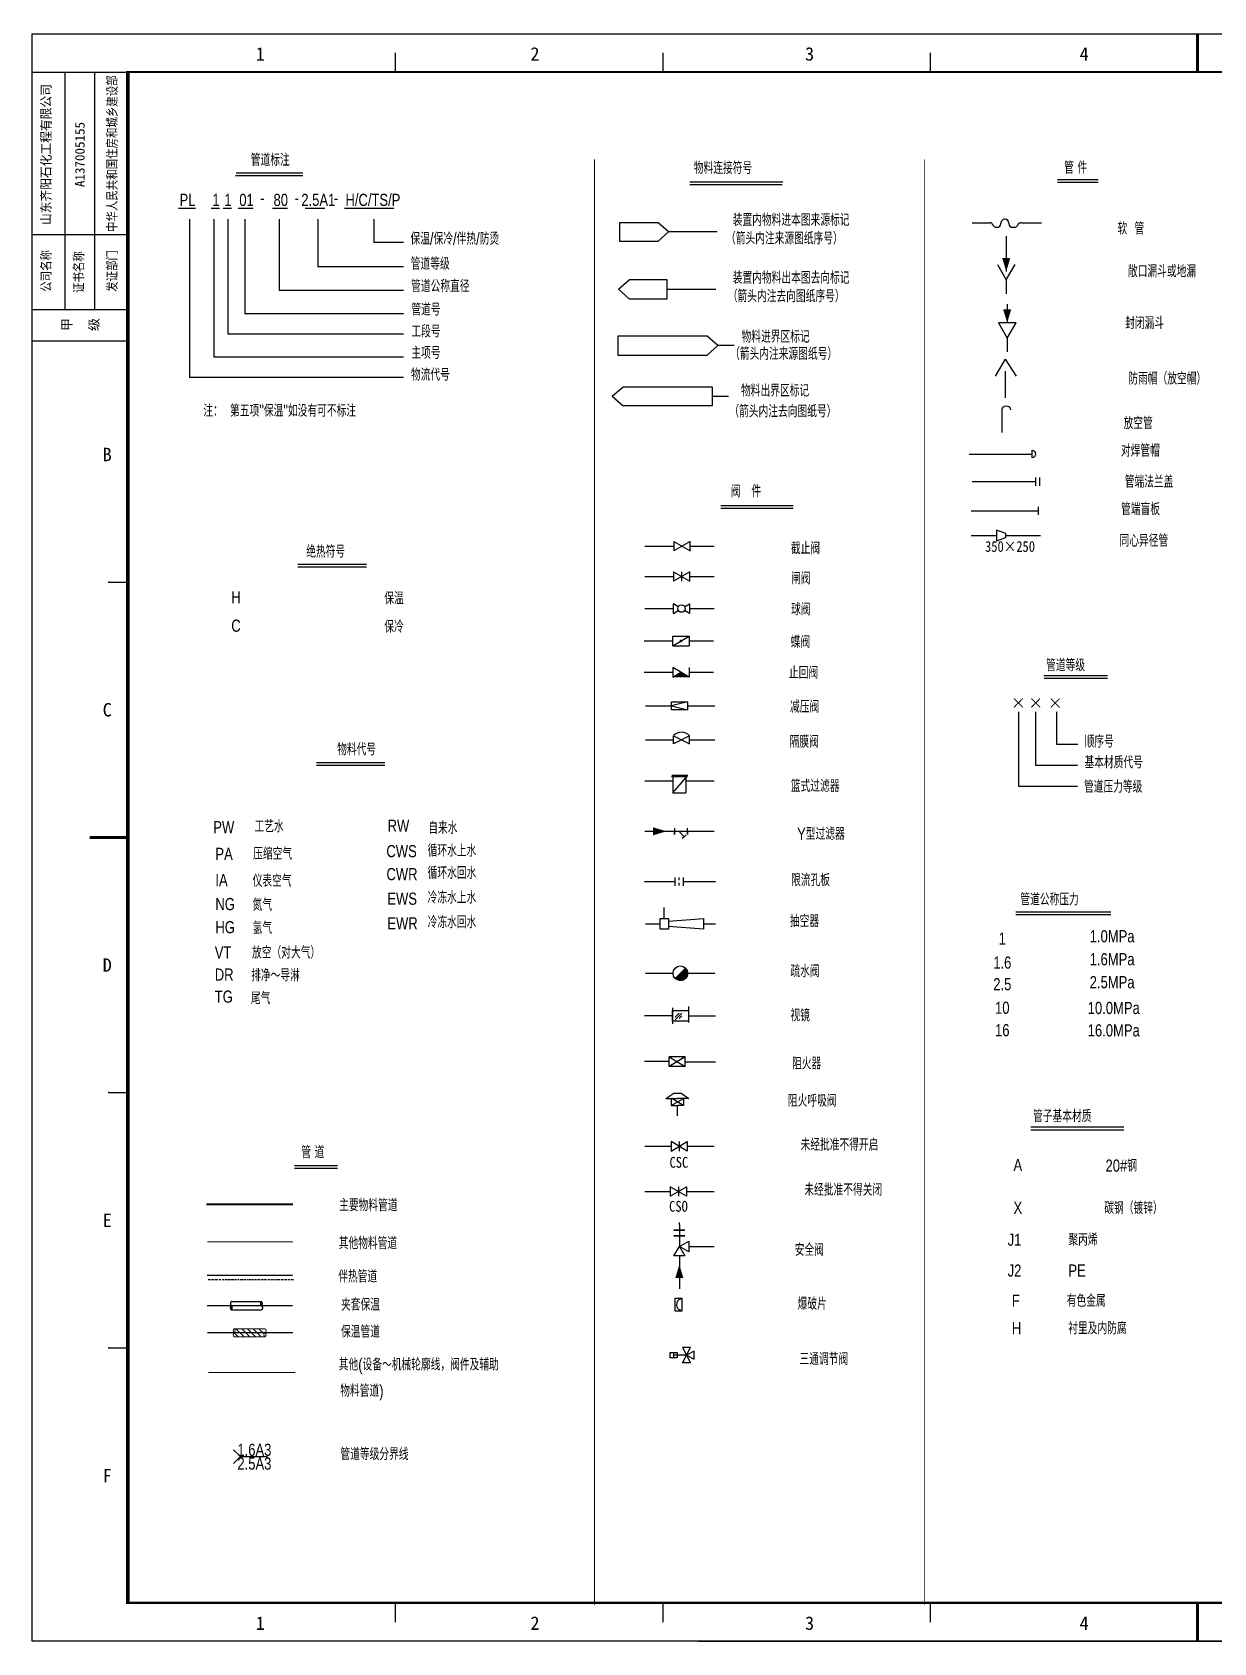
# Model space of a CAD drawing. Header units: millimetres. Extents: x 9671 to 25689, y -17516 to -2951.
# Drawn here: x 21702.5 to 22011.2, y -4564.3 to -4143.5 of the extents above; entities that cross this region are included whole.
import ezdxf
from ezdxf.enums import TextEntityAlignment as Align

# ---------------------------------------------------------------- set-up
doc = ezdxf.new("R2010")
doc.units = ezdxf.units.MM
doc.linetypes.add('HIDDEN', pattern=[0.375, 0.25, -0.125])
doc.layers.add('HL3001', color=7, linetype='Continuous')
doc.layers.add('图框', color=4, linetype='Continuous')
doc.layers.add('主管线', color=1, linetype='Continuous', lineweight=80)
doc.layers.add('其他管件保温说明等', color=7, linetype='Continuous', lineweight=15)
doc.styles.add('QSDI', font='SimSun.ttf', dxfattribs={"width": 0.8})
doc.styles.add('标准绘图汉字', font='VCADTXT1', dxfattribs={"width": 0.8, "bigfont": 'VCADHZ'})

# ---------------------------------------------------------------- blocks, each defined once
blk = doc.blocks.new('2#图框，横')
for p, q in [((7777.69, 0), (7777.69, 420)), ((7777.69, 420), (8371.69, 420)), ((7872.57, 415), (7872.57, 410)), ((7942.44, 415), (7942.44, 410)), ((8012.32, 415), (8012.32, 410)), ((7797.69, 276.67), (7802.69, 276.67)), ((7797.69, 143.33), (7802.69, 143.33)), ((7797.69, 76.67), (7802.69, 76.67)), ((7872.57, 10), (7872.57, 5)), ((7942.44, 10), (7942.44, 5)), ((8012.32, 10), (8012.32, 5)), ((8371.69, 0), (7777.69, 0)), ((7951.69, 0), (8371.69, 0))]:
    blk.add_line(p, q)
for points, const_width in [([(8082.19, 410), (8082.19, 420)], 0.8), ([(8082.19, 410), (8082.19, 420)], 0.5), ([(7802.69, 210), (7792.69, 210)], 0.8), ([(7792.69, 210), (7802.69, 210)], 0.5), ([(8082.19, 10), (8082.19, 0)], 0.8), ([(8082.19, 10), (8082.19, 0)], 0.5)]:
    blk.add_lwpolyline(points, dxfattribs=dict(const_width=const_width))
blk.add_lwpolyline([(7802.69, 10, 1, 1, 0), (7802.69, 410, 0.6, 0.6, 0), (8361.69, 410, 0.6, 0.6, 0), (8361.69, 10, 0.6, 0.6, 0)], format="xyseb", close=True)
for p in [(7797.69, 276.67), (7797.69, 210), (7797.69, 143.33), (7797.69, 76.67)]:
    blk.add_point(p)
at = {"style": 'QSDI'}
for s, p in [('1', (7836.11, 412.98)), ('2', (7907.86, 412.98)), ('3', (7979.61, 412.98)), ('4', (8051.36, 412.98)), ('B', (7796.11, 308.32)), ('C', (7796.11, 241.62)), ('D', (7796.11, 174.92)), ('E', (7796.11, 108.22)), ('F', (7796.11, 41.52)), ('1', (7836.11, 2.98)), ('2', (7907.86, 2.98)), ('3', (7979.61, 2.98)), ('4', (8051.36, 2.98))]:
    blk.add_text(s, height=3.5, dxfattribs=at).set_placement(p)
blk = doc.blocks.new('1#图框 附件栏')
for p, q in [((1378.65, 584.25), (1403.65, 584.25)), ((1387.17, 584), (1387.17, 522.12)), ((1394.92, 584), (1394.92, 522.12)), ((1403.65, 541.68), (1378.65, 541.68)), ((1403.65, 522.12), (1378.65, 522.12)), ((1378.65, 514), (1403.65, 514))]:
    blk.add_line(p, q)
blk.add_point((1403.65, 522.12))
at = {"style": 'QSDI'}
for tag, width, p in [('山东齐阳石化工程有限公司', 0.9, (1382.24, 562.69)), ('中华人民共和国住房和城乡建设部', 0.8, (1399.49, 562.92)), ('公司名称', 0.8, (1382.24, 532.28)), ('证书名称', 0.8, (1390.78, 531.97)), ('发证部门', 0.8, (1399.49, 532.28))]:
    blk.add_attdef(tag, text='', height=2.5, rotation=90, dxfattribs=dict(at, width=width)).set_placement(p, align=Align.MIDDLE_CENTER)
for tag, p in [('A237005152', (1391.09, 562.69)), ('乙', (1387.68, 518.28)), ('级', (1394.76, 518.28))]:
    blk.add_attdef(tag, text='', height=2.5, rotation=90, dxfattribs=at).set_placement(p, align=Align.MIDDLE_CENTER)
blk = doc.blocks.new('dasfhjl')
at = {"layer": '其他管件保温说明等', "linetype": 'Continuous'}
for p, q in [((28399.22, 26362.32), (28410.6, 26362.32)), ((28399.22, 26359.32), (28410.6, 26359.32)), ((28400.73, 26359.32), (28399.23, 26360.83)), ((28402.86, 26359.32), (28399.86, 26362.32)), ((28404.98, 26359.32), (28401.98, 26362.32)), ((28407.1, 26359.32), (28404.1, 26362.32)), ((28409.22, 26359.32), (28406.22, 26362.32)), ((28410.25, 26360.41), (28408.34, 26362.32))]:
    blk.add_line(p, q, dxfattribs=at)
for centre, radius, start, end in [((28399.73, 26361.57), 0.911, 124.59689, 235.40311), ((28399.72, 26360.07), 0.903, 123.88808, 236.11192), ((28398.68, 26361.57), 0.922, 305.60482, 54.39518), ((28411.05, 26360.07), 0.878, 121.27915, 238.72085), ((28410.17, 26361.57), 0.865, 299.88986, 60.11014), ((28410.15, 26360.07), 0.874, 300.89039, 59.10961)]:
    blk.add_arc(centre, radius, start, end, dxfattribs=at)
blk = doc.blocks.new('FL1')
at = {"color": 3}
blk.add_line((0, -0.3), (0, 0.3), dxfattribs=at)
blk = doc.blocks.new('CHV')
h = blk.add_hatch()
h.set_pattern_fill('ANSI31', color=3, scale=0.5, style=0)
h.set_pattern_definition([(45, (0, 0), (-0.044194, 0.044194), [])])
edge = h.paths.add_edge_path()
edge.add_line((0.5, 0.3), (-0.5, -0.3))
edge.add_line((-0.5, 0.3), (0, 0))
edge.add_line((-0.5, -0.3), (-0.5, 0.3))
at = {"color": 3}
for p, q in [((0.5, 0.3), (-0.5, -0.3)), ((-0.5, 0.3), (0, 0)), ((-0.5, -0.3), (-0.5, 0.3)), ((0.5, -0.3), (0.5, 0.3))]:
    blk.add_line(p, q, dxfattribs=at)
blk = doc.blocks.new('HL3001_CHV6_N')
at = {"layer": 'HL3001', "color": 1, "linetype": 'Continuous', "xscale": 6, "yscale": 6}
for p in [(-3, 0), (3, 0)]:
    blk.add_blockref('FL1', p, dxfattribs=at)
at = {"layer": 'HL3001', "color": 1, "linetype": 'Continuous', "xscale": 6, "yscale": 6, "zscale": 6}
blk.add_blockref('CHV', (0, 0), dxfattribs=at)

msp = doc.modelspace()

# ---------------------------------------------------------------- hatches: boundary and pattern name
at = {"layer": '图框'}
h = msp.add_hatch(dxfattribs=at)
h.set_pattern_fill('ANSI31', color=2, scale=0.381403, style=0)
h.set_pattern_definition([(45, (21476.361817, -3999.92938), (-0.033711589, 0.033711589), [])])
h.paths.add_polyline_path([(21870.46, -4390.71, 0.668179), (21873.72, -4389.37, 0.198912), (21873.16, -4388.02)])

# ---------------------------------------------------------------- linework, layer by layer
at = {"layer": '图框', "color": 7}
for p, q in [((21755.6, -4180.93), (21773.13, -4180.93)), ((21755.74, -4180.22), (21773.13, -4180.22)), ((21874.32, -4182.58), (21898.56, -4182.58)), ((21970.31, -4181.95), (21981, -4181.95)), ((21970.31, -4182.66), (21981, -4182.66)), ((21874.32, -4183.28), (21898.44, -4183.28)), ((21740.68, -4189.49), (21745.09, -4189.49)), ((21749.23, -4189.49), (21751.41, -4189.49)), ((21752.37, -4189.49), (21754.55, -4189.49)), ((21756.3, -4189.49), (21760.23, -4189.49)), ((21765.24, -4189.49), (21769.17, -4189.49)), ((21773.77, -4189.49), (21778.89, -4189.49)), ((21784.02, -4189.49), (21796.93, -4189.49)), ((21743.58, -4192.32), (21743.58, -4233.73)), ((21749.94, -4192.32), (21749.94, -4228.31)), ((21753.6, -4192.32), (21753.6, -4222.32)), ((21758.04, -4192.32), (21758.04, -4217.07)), ((21767.01, -4192.32), (21767.01, -4211)), ((21777.11, -4192.32), (21777.11, -4204.83)), ((21791.68, -4192.32), (21791.68, -4198.46)), ((21799.49, -4198.46), (21791.68, -4198.46)), ((21799.49, -4204.83), (21777.11, -4204.83)), ((21799.49, -4211), (21767.01, -4211)), ((21799.49, -4217.07), (21758.04, -4217.07)), ((21753.6, -4222.32), (21799.49, -4222.32)), ((21749.94, -4228.31), (21799.49, -4228.31)), ((21799.49, -4233.73), (21743.58, -4233.73)), ((21882.39, -4267.13), (21901.26, -4267.13)), ((21882.39, -4267.84), (21901.26, -4267.84)), ((21771.86, -4282.51), (21789.81, -4282.51)), ((21771.86, -4283.22), (21789.81, -4283.22)), ((21966.77, -4311.58), (21983.44, -4311.58)), ((21966.87, -4312.28), (21983.44, -4312.28)), ((21960.12, -4321.1), (21960.12, -4340.46)), ((21964.6, -4321.1), (21964.6, -4335)), ((21970.12, -4321.1), (21970.12, -4329.54)), ((21970.12, -4329.54), (21975.62, -4329.54)), ((21776.76, -4334.28), (21794.61, -4334.28)), ((21776.76, -4334.99), (21794.61, -4334.99)), ((21964.6, -4335), (21975.6, -4335)), ((21960.12, -4340.46), (21975.6, -4340.46)), ((21959.47, -4373.3), (21984.32, -4373.3)), ((21959.47, -4374), (21984.32, -4374)), ((21963.37, -4429.53), (21987.7, -4429.53)), ((21963.37, -4430.24), (21987.7, -4430.24)), ((21771.01, -4439.6), (21782.24, -4439.6)), ((21771.01, -4440.31), (21782.24, -4440.31)), ((21756.85, -4515.67), (21755.06, -4513.89)), ((21756.85, -4515.67), (21755.06, -4517.46)), ((21756.85, -4515.67), (21763.95, -4515.67))]:
    msp.add_line(p, q, dxfattribs=at)
at = {"layer": '图框', "color": 2}
for p, q in [((21856.01, -4198.15), (21856.01, -4193.21)), ((21856.01, -4193.21), (21865.89, -4193.21)), ((21868.72, -4195.68), (21865.89, -4193.21)), ((21948.06, -4193.28), (21952.6, -4193.28)), ((21954.42, -4194.48), (21954.58, -4194.48)), ((21955.57, -4193.49), (21955.57, -4193.36)), ((21956.56, -4192.38), (21956.65, -4192.38)), ((21957.64, -4193.36), (21957.64, -4193.49)), ((21958.63, -4194.48), (21959.04, -4194.48)), ((21960.97, -4193.28), (21966.18, -4193.28)), ((21865.89, -4198.15), (21856.01, -4198.15)), ((21868.72, -4195.68), (21865.89, -4198.15)), ((21881.4, -4195.68), (21868.72, -4195.68)), ((21956.95, -4196.83), (21956.95, -4206.02)), ((21954.64, -4204.23), (21956.95, -4208.23)), ((21956.95, -4208.23), (21959.25, -4204.23)), ((21855.63, -4210.68), (21858.46, -4208.2)), ((21855.63, -4210.68), (21858.46, -4213.15)), ((21868.35, -4208.2), (21858.46, -4208.2)), ((21868.35, -4213.15), (21868.35, -4208.2)), ((21868.35, -4210.68), (21881.03, -4210.68)), ((21956.95, -4208.23), (21956.95, -4211.82)), ((21858.46, -4213.15), (21868.35, -4213.15)), ((21957.2, -4214.58), (21957.2, -4219.43)), ((21855.46, -4222.92), (21855.46, -4227.86)), ((21878.77, -4222.92), (21855.46, -4222.92)), ((21881.59, -4225.39), (21878.77, -4222.92)), ((21957.2, -4223.43), (21957.2, -4227.02)), ((21855.46, -4227.86), (21878.77, -4227.86)), ((21881.59, -4225.39), (21878.77, -4227.86)), ((21885.87, -4225.39), (21881.59, -4225.39)), ((21956.69, -4228.94), (21954.04, -4233.41)), ((21956.69, -4228.94), (21959.56, -4233.36)), ((21956.69, -4232.02), (21956.69, -4239)), ((21854, -4238.63), (21856.83, -4236.16)), ((21856.83, -4236.16), (21880.13, -4236.16)), ((21880.13, -4236.16), (21880.13, -4241.1)), ((21854, -4238.63), (21856.83, -4241.1)), ((21880.13, -4241.1), (21856.83, -4241.1)), ((21880.13, -4238.63), (21884.41, -4238.63)), ((21947.23, -4253.71), (21963.74, -4253.71)), ((21963.74, -4254.7), (21963.74, -4252.72)), ((21963.74, -4254.7), (21963.74, -4252.72)), ((21948.04, -4260.93), (21964.66, -4260.93)), ((21947.77, -4268.56), (21965.38, -4268.56)), ((21947.77, -4274.98), (21954.4, -4274.98)), ((21954.4, -4273.57), (21954.4, -4276.39)), ((21956.87, -4274.45), (21954.4, -4273.57)), ((21956.87, -4275.51), (21956.87, -4274.45)), ((21956.87, -4274.98), (21965.89, -4274.98)), ((21870.12, -4276.56), (21874.36, -4279.03)), ((21874.36, -4276.56), (21870.12, -4279.03)), ((21870.12, -4276.56), (21870.12, -4279.03)), ((21874.36, -4279.03), (21874.36, -4276.56)), ((21954.4, -4276.39), (21956.87, -4275.51)), ((21862.53, -4285.68), (21869.99, -4285.68)), ((21870.03, -4284.45), (21870.03, -4286.92)), ((21874.27, -4284.45), (21870.03, -4286.92)), ((21870.03, -4284.45), (21874.27, -4286.92)), ((21872.15, -4286.92), (21872.15, -4284.45)), ((21874.27, -4286.92), (21874.27, -4284.45)), ((21874.27, -4285.68), (21880.65, -4285.68)), ((21862.53, -4294.1), (21869.97, -4294.1)), ((21871.25, -4293.61), (21869.97, -4292.87)), ((21869.97, -4295.34), (21869.97, -4292.87)), ((21869.97, -4295.34), (21871.25, -4294.59)), ((21872.92, -4293.61), (21874.21, -4292.87)), ((21874.21, -4295.34), (21872.92, -4294.59)), ((21874.21, -4292.87), (21874.21, -4295.34)), ((21874.21, -4294.1), (21880.65, -4294.1)), ((21862.38, -4302.55), (21869.83, -4302.55)), ((21869.83, -4303.79), (21874.07, -4301.31)), ((21869.83, -4301.31), (21874.07, -4301.31)), ((21869.83, -4303.79), (21869.83, -4301.31)), ((21869.83, -4303.79), (21874.07, -4303.79)), ((21874.07, -4301.31), (21874.07, -4303.79)), ((21874.07, -4302.55), (21880.5, -4302.55)), ((21862.38, -4310.73), (21869.83, -4310.73)), ((21874.07, -4310.73), (21880.5, -4310.73)), ((21862.68, -4319.49), (21869.46, -4319.49)), ((21869.46, -4320.55), (21869.46, -4318.43)), ((21869.46, -4318.43), (21873.7, -4318.43)), ((21873.7, -4318.43), (21869.46, -4319.49)), ((21869.46, -4319.49), (21873.7, -4320.55)), ((21873.7, -4320.55), (21869.46, -4320.55)), ((21873.7, -4318.43), (21873.7, -4320.55)), ((21873.7, -4319.49), (21880.8, -4319.49)), ((21862.68, -4328.37), (21869.98, -4328.37)), ((21874.21, -4327.31), (21869.98, -4329.43)), ((21869.98, -4327.31), (21874.21, -4329.43)), ((21869.98, -4329.43), (21869.98, -4327.31)), ((21874.21, -4329.43), (21874.21, -4327.31)), ((21874.21, -4328.37), (21880.8, -4328.37)), ((21869.5, -4337.94), (21873.71, -4337.94)), ((21869.54, -4337.59), (21873.76, -4337.59)), ((21869.83, -4342.19), (21873.22, -4338.29)), ((21869.84, -4337.94), (21869.84, -4342.25)), ((21873.25, -4337.91), (21873.25, -4342.25)), ((21862.53, -4339.09), (21869.84, -4339.09)), ((21869.84, -4342.25), (21873.25, -4342.25)), ((21873.25, -4339.09), (21880.65, -4339.09)), ((21862.53, -4352.29), (21880.65, -4352.29)), ((21862.45, -4365.4), (21870.38, -4365.4)), ((21870.38, -4364.31), (21870.38, -4366.49)), ((21871.44, -4364.34), (21871.44, -4365.05)), ((21871.44, -4365.75), (21871.44, -4366.46)), ((21872.5, -4364.31), (21872.5, -4366.49)), ((21872.5, -4365.4), (21880.95, -4365.4)), ((21866.55, -4376.45), (21866.55, -4375.04)), ((21866.55, -4375.04), (21868.67, -4375.04)), ((21867.61, -4375.04), (21867.61, -4372.22)), ((21868.67, -4375.04), (21868.67, -4377.87)), ((21868.67, -4375.75), (21877.85, -4375.04)), ((21877.85, -4375.04), (21877.85, -4377.87)), ((21862.67, -4376.45), (21866.55, -4376.45)), ((21866.55, -4377.87), (21866.55, -4376.45)), ((21868.67, -4377.87), (21866.55, -4377.87)), ((21877.85, -4377.87), (21868.67, -4377.16)), ((21877.85, -4376.45), (21880.95, -4376.45)), ((21862.67, -4389.37), (21869.9, -4389.37)), ((21862.67, -4389.37), (21869.9, -4389.37)), ((21873.72, -4389.37), (21880.8, -4389.37)), ((21869.71, -4400.49), (21862.45, -4400.49)), ((21869.71, -4398.37), (21869.71, -4402.61)), ((21869.71, -4399.08), (21873.95, -4399.08)), ((21869.71, -4401.9), (21869.71, -4399.08)), ((21870.42, -4400.84), (21871.48, -4399.78)), ((21870.42, -4401.55), (21872.19, -4399.78)), ((21871.48, -4401.2), (21872.19, -4400.49)), ((21873.95, -4398.02), (21873.95, -4402.26)), ((21873.95, -4399.08), (21873.95, -4401.9)), ((21873.95, -4400.49), (21880.95, -4400.49)), ((21873.95, -4401.9), (21869.71, -4401.9)), ((21873.09, -4411.25), (21868.86, -4411.25)), ((21873.09, -4411.25), (21868.86, -4413.72)), ((21868.86, -4411.25), (21873.09, -4413.72)), ((21868.86, -4413.72), (21868.86, -4411.25)), ((21873.09, -4411.25), (21868.86, -4411.25)), ((21868.86, -4411.25), (21873.09, -4413.72)), ((21868.86, -4413.72), (21868.86, -4411.25)), ((21873.09, -4413.72), (21868.86, -4413.72)), ((21873.09, -4413.72), (21868.86, -4413.72)), ((21873.09, -4413.72), (21873.09, -4411.25)), ((21873.09, -4413.72), (21873.09, -4411.25)), ((21873.09, -4412.48), (21880.95, -4412.48)), ((21868.05, -4422.13), (21870.09, -4420.67)), ((21868.05, -4422.13), (21871.03, -4422.13)), ((21869.44, -4422.13), (21869.44, -4423.89)), ((21869.44, -4423.89), (21872.63, -4422.13)), ((21872.63, -4423.89), (21869.54, -4422.13)), ((21870.09, -4420.67), (21871.98, -4420.67)), ((21874.02, -4422.13), (21871.03, -4422.13)), ((21871.98, -4420.67), (21874.02, -4422.13)), ((21872.63, -4422.13), (21872.63, -4423.89)), ((21869.44, -4423.89), (21871.03, -4423.89)), ((21872.63, -4423.89), (21871.03, -4423.89)), ((21862.53, -4434.59), (21869.37, -4434.59)), ((21869.37, -4433.36), (21869.37, -4435.83)), ((21869.37, -4435.83), (21873.61, -4433.36)), ((21873.61, -4435.83), (21869.37, -4433.36)), ((21871.49, -4433.36), (21871.49, -4435.83)), ((21873.61, -4433.36), (21873.61, -4435.83)), ((21873.61, -4434.59), (21880.65, -4434.59)), ((21862.53, -4446.41), (21869.16, -4446.41)), ((21869.16, -4445.18), (21869.16, -4447.65)), ((21869.16, -4447.65), (21873.4, -4445.18)), ((21873.4, -4447.65), (21869.16, -4445.18)), ((21871.28, -4445.18), (21871.28, -4447.65)), ((21873.4, -4445.18), (21873.4, -4447.65)), ((21873.4, -4446.41), (21880.65, -4446.41)), ((21871.54, -4455.11), (21871.54, -4454.53)), ((21871.54, -4455.11), (21871.54, -4456.52)), ((21871.54, -4456.52), (21870.13, -4456.52)), ((21870.13, -4456.52), (21872.95, -4456.52)), ((21871.54, -4457.94), (21870.13, -4457.94)), ((21870.13, -4457.94), (21872.95, -4457.94)), ((21872.95, -4456.52), (21871.54, -4456.52)), ((21871.54, -4456.52), (21871.54, -4457.94)), ((21872.95, -4457.94), (21871.54, -4457.94)), ((21871.54, -4457.94), (21871.54, -4460.76)), ((21871.54, -4460.76), (21873.98, -4459.35)), ((21873.98, -4459.35), (21873.98, -4462.17)), ((21870.13, -4463.21), (21871.54, -4460.76)), ((21872.95, -4463.21), (21870.13, -4463.21)), ((21873.98, -4462.17), (21871.54, -4460.76)), ((21871.54, -4460.76), (21872.95, -4463.21)), ((21871.54, -4463.21), (21871.54, -4471.82)), ((21873.98, -4460.76), (21880.65, -4460.76)), ((21870.47, -4477.66), (21870.47, -4474.27)), ((21870.47, -4474.27), (21872.17, -4474.27)), ((21871.86, -4474.63), (21871.86, -4474.27)), ((21871.86, -4477.66), (21871.86, -4477.31)), ((21872.17, -4474.27), (21872.17, -4477.66)), ((21872.17, -4477.66), (21870.47, -4477.66)), ((21869.11, -4488.42), (21871, -4488.42)), ((21869.11, -4489.83), (21869.11, -4488.42)), ((21871, -4489.83), (21869.11, -4489.83)), ((21870.05, -4488.42), (21870.05, -4489.83)), ((21873.41, -4489.13), (21870.05, -4489.13)), ((21871, -4488.42), (21871, -4489.83)), ((21872.35, -4487.11), (21874.47, -4491.15)), ((21874.47, -4487.11), (21872.35, -4487.11)), ((21872.35, -4491.15), (21874.47, -4487.11)), ((21875.43, -4488.07), (21873.41, -4489.13)), ((21873.41, -4489.13), (21875.43, -4490.19)), ((21875.43, -4490.19), (21875.43, -4488.07)), ((21874.47, -4491.15), (21872.35, -4491.15))]:
    msp.add_line(p, q, dxfattribs=at)
at = {"layer": '图框', "color": 7, "const_width": 0.212}
for points in [[(21849.38, -4554.36), (21849.38, -4176.72)], [(21935.57, -4554.36), (21935.57, -4176.72)]]:
    msp.add_lwpolyline(points, dxfattribs=at)
at = {"layer": '图框', "color": 2}
for points, format in [([(21956.95, -4206.02, 0, 2.12, 0), (21956.95, -4202.48, 2.12, 2.12, 0)], "xyseb"), ([(21957.2, -4219.43, 0, 2.12, 0), (21957.2, -4215.9, 2.12, 2.12, 0)], "xyseb"), ([(21955.91, -4248.05), (21955.91, -4242.14, -1), (21958.03, -4242.14)], "xyb"), ([(21868.17, -4352.28, 0, 2.12, 0), (21864.64, -4352.28, 2.12, 2.12, 0)], "xyseb"), ([(21871.54, -4465.5, 0, 2.12, 0), (21871.54, -4469.03, 2.12, 2.12, 0)], "xyseb")]:
    msp.add_lwpolyline(points, format=format, dxfattribs=at)
msp.add_lwpolyline([(21957.2, -4223.43), (21959.51, -4219.43), (21954.89, -4219.43)], close=True, dxfattribs=at)
for points in [[(21964.66, -4261.99), (21964.66, -4259.87)], [(21965.71, -4261.99), (21965.71, -4259.87)], [(21965.38, -4269.62), (21965.38, -4267.5)], [(21862.53, -4277.79), (21870.12, -4277.79)], [(21874.36, -4277.79), (21880.65, -4277.79)], [(21870.31, -4351.44), (21870.31, -4353.13), (21870.31, -4352.29), (21871.37, -4352.29), (21872.78, -4353.7), (21872.29, -4354.19), (21873.28, -4353.21), (21872.78, -4353.7), (21871.37, -4352.29), (21873.7, -4352.29), (21873.7, -4353.13), (21873.7, -4351.44)], [(21868.86, -4412.4), (21862.45, -4412.4)], [(21871.05, -4426.6), (21871.05, -4423.89)]]:
    msp.add_lwpolyline(points, dxfattribs=at)
at = {"layer": '图框', "color": 2, "const_width": 0.353}
msp.add_lwpolyline([(21871.78, -4302.55, 1), (21872.13, -4302.55, 1)], format="xyb", close=True, dxfattribs=at)
at = {"layer": '图框', "color": 1}
for points, const_width in [([(21747.98, -4449.74), (21770.6, -4449.74)], 0.494), ([(21748.13, -4468.32), (21770.48, -4468.32)], 0.353), ([(21748.13, -4476.21), (21770.48, -4476.21)], 0.353), ([(21748.25, -4483.31), (21756.74, -4483.31)], 0.353), ([(21756.74, -4483.31), (21770.6, -4483.31)], 0.353)]:
    msp.add_lwpolyline(points, dxfattribs=dict(at, const_width=const_width))
at = {"layer": '图框', "color": 2, "const_width": 0.283}
msp.add_lwpolyline([(21748.25, -4459.57), (21770.6, -4459.57)], dxfattribs=at)
at = {"layer": '图框', "color": 1, "linetype": 'HIDDEN', "ltscale": 5}
for points in [[(21748.41, -4469.4), (21749.03, -4469.4)], [(21749.26, -4469.4), (21749.87, -4469.4)], [(21750.2, -4469.4), (21750.88, -4469.4)], [(21751.2, -4469.4), (21751.75, -4469.4)], [(21752.05, -4469.4), (21752.64, -4469.4)], [(21752.86, -4469.4), (21753.42, -4469.4)], [(21753.61, -4469.4), (21754.23, -4469.4)], [(21754.48, -4469.4), (21755.1, -4469.4)], [(21755.28, -4469.4), (21755.81, -4469.4)], [(21756.08, -4469.4), (21756.53, -4469.4)], [(21756.78, -4469.4), (21757.11, -4469.4)], [(21757.25, -4469.4), (21757.69, -4469.4)], [(21757.87, -4469.4), (21758.25, -4469.4)], [(21758.54, -4469.4), (21758.96, -4469.4)], [(21759.16, -4469.4), (21759.63, -4469.4)], [(21759.83, -4469.4), (21760.27, -4469.4)], [(21760.53, -4469.4), (21761.07, -4469.4)], [(21761.33, -4469.4), (21762, -4469.4)], [(21762.26, -4469.4), (21762.85, -4469.4)], [(21763.06, -4469.4), (21763.66, -4469.4)], [(21763.99, -4469.4), (21764.58, -4469.4)], [(21764.82, -4469.4), (21765.49, -4469.4)], [(21765.75, -4469.4), (21766.28, -4469.4)], [(21766.46, -4469.4), (21767.23, -4469.4)], [(21767.51, -4469.4), (21768.11, -4469.4)], [(21768.34, -4469.4), (21769.07, -4469.4)], [(21769.3, -4469.4), (21769.77, -4469.4)], [(21770.03, -4469.4), (21770.7, -4469.4)]]:
    msp.add_lwpolyline(points, dxfattribs=at)
at = {"layer": '图框', "color": 1}
for points in [[(21754.48, -4475.16), (21762.33, -4475.16)], [(21754.47, -4477.32), (21762.41, -4477.32)]]:
    msp.add_lwpolyline(points, dxfattribs=at)
at = {"layer": '图框', "color": 3, "lineweight": 15}
msp.add_lwpolyline([(21748.5, -4493.69), (21771.18, -4493.69)], dxfattribs=at)
at = {"layer": '图框', "color": 2}
for centre, radius in [((21872.09, -4294.1), 0.969), ((21871.81, -4389.37), 1.91)]:
    msp.add_circle(centre, radius, dxfattribs=at)
for centre, radius, start, end in [((21952.6, -4194.27), 0.989, 23.3239, 90), ((21954.42, -4193.49), 0.989, 203.3239, 270), ((21954.58, -4193.49), 0.989, 270, 0), ((21956.56, -4193.36), 0.989, 90, 180), ((21956.65, -4193.36), 0.989, 0, 90), ((21958.63, -4193.49), 0.989, 180, 270), ((21959.04, -4193.49), 0.989, 270, 336.6761), ((21960.86, -4194.27), 0.989, 90, 156.6761), ((21872.07, -4329.33), 2.92, 43.0355, 135.8316)]:
    msp.add_arc(centre, radius, start, end, dxfattribs=at)
at = {"layer": '图框', "color": 1, "linetype": 'HIDDEN', "ltscale": 8}
for centre, radius, start, end in [((21754.87, -4475.67), 0.644, 124.5812, 230.3633), ((21754.84, -4476.81), 0.62, 134.3271, 234.754), ((21753.98, -4476.74), 0.753, 308.806, 49.705), ((21762.71, -4475.68), 0.642, 125.6767, 241.5336), ((21761.85, -4475.73), 0.743, 314.9966, 49.7483), ((21762.03, -4476.78), 0.659, 305.2498, 59.8995)]:
    msp.add_arc(centre, radius, start, end, dxfattribs=at)
at = {"layer": '图框', "color": 2, "extrusion": (0, 0, -1)}
msp.add_ellipse((21963.74, -4253.71), major_axis=(0, -0.989), ratio=0.831472, start_param=3.141593, end_param=6.283185, dxfattribs=at)
msp.add_ellipse((21963.74, -4253.71), major_axis=(0, -0.989), ratio=0.831472, start_param=3.141593, end_param=6.283185, dxfattribs=at)
at = {"layer": '图框', "color": 2}
msp.add_ellipse((21871.86, -4475.97), major_axis=(0, -1.34), ratio=0.817775, start_param=3.141593, end_param=6.283185, dxfattribs=at)

# ---------------------------------------------------------------- block references
msp.add_blockref('2#图框，横', (13924.76, -4563.9))
msp.add_blockref('1#图框 附件栏', (20323.81, -4738.15)).add_auto_attribs({'乙': '甲', '级': '级', '公司名称': '公司名称', '证书名称': '证书名称', '发证部门': '发证部门', '山东齐阳石化工程有限公司': '山东齐阳石化工程有限公司', 'A237005152': 'A137005155', '中华人民共和国住房和城乡建设部': '中华人民共和国住房和城乡建设部'})
at = {"layer": '主管线', "xscale": 0.7063020213972777, "yscale": 0.7063020213972777, "zscale": 0.7063020214030915}
msp.add_blockref('dasfhjl', (1696.81, -23102.01), dxfattribs=at)
at = {"layer": '图框', "color": 2, "xscale": -0.7063020213972777, "yscale": 0.7063020213972777, "zscale": 0.7063020214030915, "rotation": 180}
msp.add_blockref('HL3001_CHV6_N', (21871.95, -4310.73), dxfattribs=at)

# ---------------------------------------------------------------- texts
at = {"layer": '图框', "color": 7, "style": '标准绘图汉字', "width": 0.8}
for s, height, p in [('管道标注', 3.178, (21764.65, -4176.69)), ('物料代号', 3.178, (21787.22, -4330.69)), ('1', 3.18, (21955.92, -4380.33)), ('1.6', 3.178, (21955.92, -4386.58)), ('2.5', 3.178, (21955.92, -4392.23)), ('10', 3.178, (21955.92, -4398.38)), ('16', 3.178, (21955.92, -4404.24)), ('A', 3.18, (21959.98, -4439.46)), ('X', 3.18, (21959.98, -4450.66)), ('1.6A3', 3.178, (21760.51, -4513.88)), ('2.5A3', 3.178, (21760.51, -4517.47))]:
    msp.add_text(s, height=height, dxfattribs=at).set_placement(p, align=Align.MIDDLE)
for s, height, p in [('物料连接符号', 3.178, (21875.31, -4178.96)), ('管 件', 3.178, (21972.07, -4178.88)), ('装置内物料进本图来源标记', 3.1784, (21885.49, -4192.54)), ('（箭头内注来源图纸序号）', 3.1784, (21883.72, -4197.35)), ('软  管', 3.178, (21986.02, -4194.79)), ('装置内物料出本图去向标记', 3.1784, (21885.49, -4207.65)), ('（箭头内注去向图纸序号）', 3.1784, (21884.2, -4212.46)), ('物料进界区标记', 3.178, (21887.8, -4223.05)), ('（箭头内注来源图纸号）', 3.1784, (21884.8, -4227.52)), ('物料出界区标记', 3.178, (21887.66, -4237.12)), ('（箭头内注去向图纸号）', 3.1784, (21884.6, -4242.53)), ('对焊管帽', 3.178, (21986.92, -4252.82)), (' 阀   件', 3.178, (21884.04, -4263.42)), ('同心异径管', 3.178, (21986.56, -4276.36)), ('绝热符号', 3.178, (21774.05, -4279.19)), ('截止阀', 3.178, (21900.68, -4278.32)), ('闸阀', 3.178, (21900.7, -4286.21)), ('保温', 3.178, (21794.45, -4291.39)), ('球阀', 3.178, (21900.73, -4294.29)), ('保冷', 3.178, (21794.45, -4298.8)), ('蝶阀', 3.178, (21900.65, -4302.79)), ('止回阀', 3.178, (21900.18, -4310.83)), ('篮式过滤器', 3.178, (21900.68, -4340.42)), ('PW', 3.178, (21749.77, -4351.21)), ('PA', 3.178, (21750.33, -4358.19)), ('压缩空气', 3.178, (21760.19, -4358.13)), ('IA', 3.178, (21750.32, -4365.04)), ('仪表空气', 3.178, (21760.05, -4365.21)), ('NG', 3.178, (21750.32, -4371.29)), ('氮气', 3.178, (21760.05, -4371.46)), ('HG', 3.178, (21750.32, -4377.33)), ('氢气', 3.178, (21760.05, -4377.5)), ('DR', 3.178, (21750.16, -4389.71)), ('排净～导淋', 3.178, (21759.67, -4389.89)), ('疏水阀', 3.178, (21900.55, -4388.82)), ('TG', 3.178, (21750.16, -4395.48)), ('尾气', 3.178, (21759.6, -4395.88)), ('阻火器', 3.178, (21900.99, -4412.92)), ('阻火呼吸阀', 3.178, (21899.91, -4422.66)), ('管 道', 3.178, (21772.77, -4436.11)), ('主要物料管道', 3.178, (21782.65, -4449.96)), ('其他物料管道', 3.178, (21782.55, -4459.88)), ('伴热管道', 3.178, (21782.42, -4468.59)), ('夹套保温', 3.178, (21783.15, -4475.96)), ('保温管道', 3.178, (21783.15, -4483.02)), ('其他(设备～机械轮廓线，阀件及辅助', 3.1784, (21782.55, -4491.59)), ('物料管道)', 3.178, (21782.95, -4498.45)), ('管道等级分界线', 3.178, (21782.99, -4514.99))]:
    msp.add_text(s, height=height, dxfattribs=at).set_placement(p, align=Align.MIDDLE_LEFT)
for s, height, p in [('PL', 3.178, (21740.96, -4188.9)), ('1', 3.18, (21749.51, -4188.9)), ('1', 3.18, (21752.64, -4188.9)), ('01', 3.178, (21756.57, -4188.9)), ('80', 3.178, (21765.51, -4188.9)), ('2.5A1', 3.178, (21772.76, -4188.9)), ('H/C/TS/P', 3.178, (21784.3, -4188.9)), ('注：  第五项"保温"如没有可不标注', 3.1784, (21747.17, -4243.97)), ('H', 3.18, (21754.47, -4292.74)), ('C', 3.18, (21754.47, -4300.15)), ('管道等级', 3.178, (21967.37, -4310.46)), ('减压阀', 3.178, (21900.45, -4321.32)), ('隔膜阀', 3.178, (21900.34, -4330.44)), ('顺序号', 3.178, (21977.42, -4330.41)), ('基本材质代号', 3.178, (21977.39, -4335.87)), ('管道压力等级', 3.178, (21977.26, -4342.22)), ('工艺水', 3.178, (21760.55, -4352.58)), ('RW', 3.178, (21795.32, -4352.41)), ('自来水', 3.178, (21805.94, -4352.96)), ('CWS', 3.178, (21795, -4359.06)), ('循环水上水', 3.178, (21805.77, -4358.91)), ('CWR', 3.178, (21795.02, -4365.06)), ('循环水回水', 3.178, (21805.77, -4364.74)), ('限流孔板', 3.178, (21900.73, -4366.6)), ('冷冻水上水', 3.178, (21805.77, -4371.16)), ('EWS', 3.178, (21795.25, -4371.48)), ('管道公称压力', 3.178, (21960.64, -4371.66)), ('EWR', 3.178, (21795.25, -4377.92)), ('冷冻水回水', 3.178, (21805.77, -4377.6)), ('抽空器', 3.178, (21900.43, -4377.3)), ('1.0MPa', 3.178, (21978.76, -4381.29)), ('VT', 3.178, (21750.16, -4385.52)), ('放空（对大气）', 3.178, (21759.9, -4385.55)), ('1.6MPa', 3.178, (21978.76, -4387.29)), ('2.5MPa', 3.178, (21978.76, -4393.29)), ('10.0MPa', 3.178, (21978.24, -4400.03)), ('视镜', 3.178, (21900.57, -4401.94)), ('16.0MPa', 3.178, (21978.24, -4405.88)), ('管子基本材质', 3.178, (21963.95, -4428.28)), ('20#钢', 3.178, (21982.89, -4441.22)), ('碳钢（镀锌）', 3.178, (21982.57, -4452.28))]:
    msp.add_text(s, height=height, dxfattribs=at).set_placement(p)
for s, height, p in [('-', 3.18, (21762.01, -4189.32)), ('-', 3.18, (21771.02, -4189.32)), ('-', 3.18, (21781.28, -4189.32)), ('保温/保冷/伴热/防烫', 3.1784, (21801.29, -4199.98)), ('管道等级', 3.178, (21801.37, -4206.54)), ('管道公称直径', 3.178, (21801.46, -4212.38)), ('管道号', 3.178, (21801.52, -4218.5)), ('工段号', 3.178, (21801.52, -4224.21)), ('主项号', 3.178, (21801.52, -4229.82)), ('物流代号', 3.178, (21801.41, -4235.52)), (' J1             聚丙烯', 3.1784, (21956.37, -4461.52)), (' J2             PE', 3.1784, (21956.37, -4469.59)), (' F             有色金属', 3.1784, (21957.45, -4477.46)), (' H             衬里及内防腐', 3.1784, (21957.47, -4484.65))]:
    msp.add_text(s, height=height, dxfattribs=at).set_placement(p, align=Align.BOTTOM_LEFT)
for s, p in [('敞口漏斗或地漏', (21997.65, -4207.53)), ('封闭漏斗', (21993.1, -4221.08)), ('防雨帽（放空帽）', (21999.03, -4235.57)), ('放空管', (21991.42, -4247.21)), ('管端法兰盖', (21994.27, -4262.51)), ('管端盲板', (21992.04, -4269.68)), ('Y型过滤器', (21908.53, -4354.53)), ('未经批准不得开启', (21913.38, -4435.76)), ('未经批准不得关闭', (21914.36, -4447.52)), ('安全阀', (21905.5, -4463.22)), ('爆破片', (21906.26, -4477.31)), ('三通调节阀', (21909.28, -4491.74))]:
    msp.add_text(s, height=3.178, dxfattribs=at).set_placement(p, align=Align.CENTER)
at = {"layer": '图框', "color": 2, "style": 'QSDI', "width": 0.85}
msp.add_text('350×250', height=2.825, dxfattribs=at).set_placement((21951.4, -4279.27))
at = {"layer": '图框', "color": 7, "style": 'QSDI'}
for s, height, p in [('×', 2.83, (21960.12, -4318.77)), ('×', 2.83, (21964.65, -4318.77)), (' ×', 2.825, (21968.78, -4318.81))]:
    msp.add_text(s, height=height, dxfattribs=at).set_placement(p, align=Align.MIDDLE)
at = {"layer": '图框', "color": 2, "style": 'QSDI', "width": 0.85}
for s, p in [('CSC', (21871.42, -4440.18)), ('CSO', (21871.31, -4451.68))]:
    msp.add_text(s, height=2.825, dxfattribs=at).set_placement(p, align=Align.CENTER)

doc.saveas('drawing.dxf')
